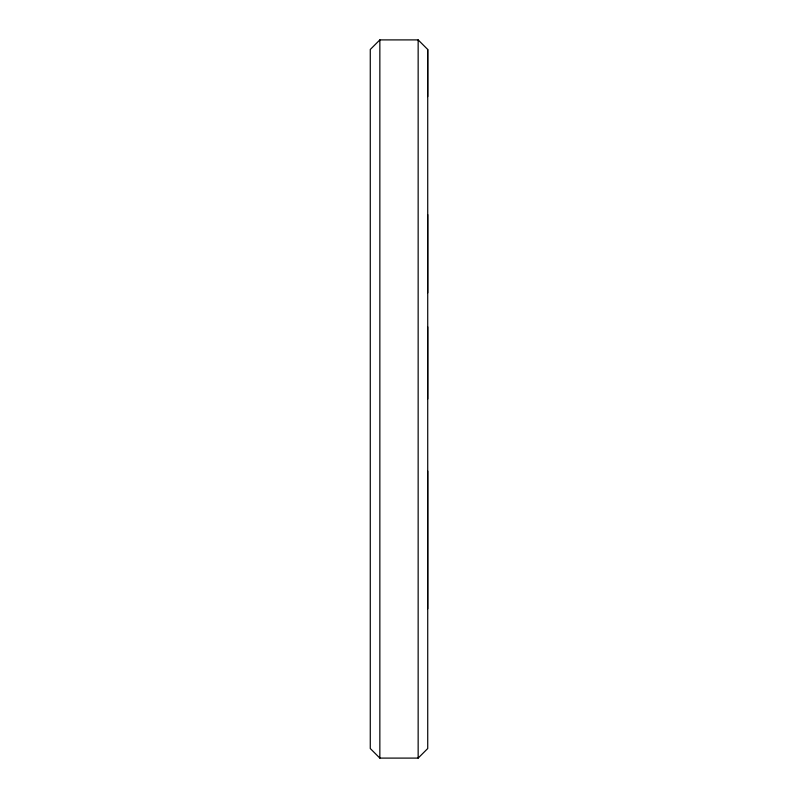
<?xml version="1.0" encoding="UTF-8"?>
<svg xmlns="http://www.w3.org/2000/svg" width="798" height="798" viewBox="0 0 798 798"><rect width="100%" height="100%" fill="white"/><g stroke="black" fill="none" stroke-linecap="round" stroke-linejoin="round"><path stroke-width="1.2" d="M427.728 608.814L427.728 471.109M427.728 399L427.728 326.881M427.728 292.926L427.728 214.612M427.728 96.598L427.728 49.476L418.152 39.9L379.848 39.9L370.272 49.476L370.272 748.524L379.848 758.1L418.152 758.1L427.728 748.524L427.728 49.476M418.152 39.9L418.152 758.1M379.848 39.9L379.848 758.1"/></g></svg>
